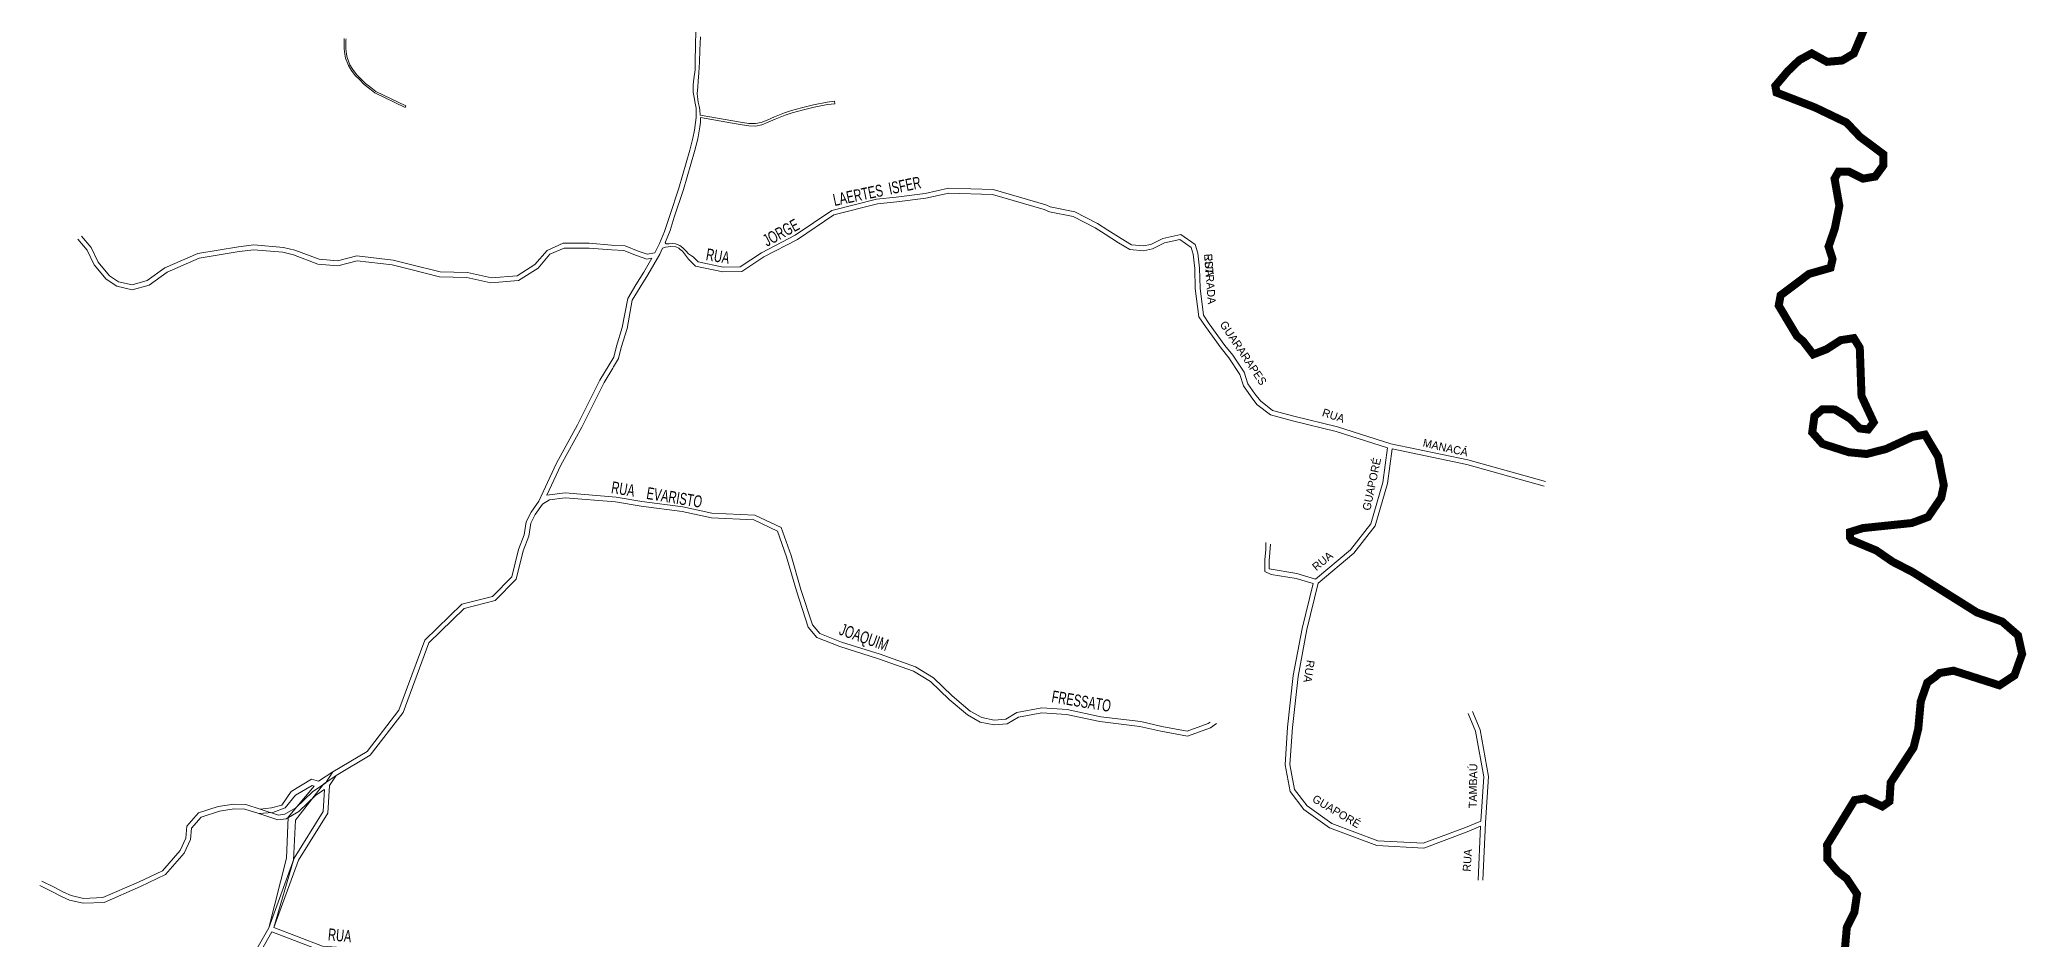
# Model space of a CAD drawing. Header units: millimetres. Extents: x 617885 to 663705, y 7172943 to 7234736.
# Drawn here: x 660261 to 662744, y 7180947 to 7182071 of the extents above; entities that cross this region are included whole.
import ezdxf

# ---------------------------------------------------------------- set-up
doc = ezdxf.new("R2010")
doc.units = ezdxf.units.MM
doc.layers.add('BAIRROS', color=12, linetype='Continuous')
doc.layers.add('TOP_VIAS 10.000', color=7, linetype='Continuous', lineweight=9)
doc.layers.add('VIAS', color=7, linetype='Continuous', lineweight=5)
doc.styles.add('LDUP', font='LDUP.SHX')

msp = doc.modelspace()

# ---------------------------------------------------------------- linework, layer by layer
at = {"layer": 'BAIRROS', "lineweight": 40, "ltscale": 0.3, "const_width": 10}
msp.add_lwpolyline([(662517, 7180932.8), (662519.5, 7180961.6), (662528.9, 7180980.5), (662532.3, 7181003.3), (662519.2, 7181022.8), (662508.2, 7181031.3), (662495.3, 7181046.7), (662494.9, 7181064.8), (662529.2, 7181120.7), (662542.3, 7181122.9), (662563.9, 7181112.8), (662572.8, 7181119.1), (662574.3, 7181142.7), (662602.9, 7181186.4), (662608.8, 7181210.1), (662611.9, 7181244.1), (662620.1, 7181267.6), (662630.2, 7181275), (662635.4, 7181279.6), (662652.9, 7181282.5), (662710.2, 7181264.2), (662729, 7181276.6), (662738.6, 7181303.4), (662733.4, 7181326.7), (662713.7, 7181343.9), (662712.3, 7181344.4), (662682.1, 7181355.3), (662601.8, 7181405.8), (662576.6, 7181418.8), (662556.3, 7181432.8), (662525.8, 7181445.5), (662523.3, 7181449.3), (662523.3, 7181455.7), (662539.8, 7181460.8), (662600.7, 7181467.1), (662621.1, 7181474.7), (662637.5, 7181498.7), (662640.7, 7181514.3), (662633.7, 7181549.9), (662624.1, 7181565.8), (662617.2, 7181577.6), (662601.8, 7181574.9), (662568.7, 7181559.7), (662544.2, 7181553.4), (662522, 7181555.6), (662488.9, 7181566.2), (662476.3, 7181580.4), (662479, 7181600.6), (662489, 7181609.3), (662504.8, 7181609), (662523.5, 7181597.7), (662535.5, 7181585.3), (662546.2, 7181584), (662553.1, 7181593), (662537.9, 7181625.8), (662535.7, 7181686.2), (662528.3, 7181698.2), (662511.9, 7181695.7), (662494.1, 7181684.3), (662477.6, 7181677.9), (662464.9, 7181694.4), (662457.2, 7181700.8), (662434.4, 7181738.9), (662436.8, 7181751.8), (662472.3, 7181778.5), (662499.2, 7181786.2), (662501.7, 7181797.1), (662496.7, 7181812.7), (662504.4, 7181834.9), (662510.2, 7181863.5), (662504.2, 7181897.6), (662509.3, 7181906.5), (662522, 7181906.5), (662539.8, 7181897.6), (662555, 7181900.2), (662565.2, 7181914.1), (662565.2, 7181928.1), (662536.1, 7181949.8), (662519.1, 7181967.7), (662479.7, 7181986.6), (662431.7, 7182005.2), (662430.2, 7182013.5), (662445.9, 7182032.1), (662460.2, 7182045.8), (662475.7, 7182054.2), (662494.8, 7182043.6), (662513.7, 7182045.3), (662528.2, 7182053.9), (662543.5, 7182090.1)], dxfattribs=at)
at = {"layer": 'VIAS', "color": 253}
for points in [[(660644.1, 7182072.2), (660643.8, 7182070.6), (660643.9, 7182066.9), (660643.9, 7182059.9), (660644.6, 7182053.3), (660645.3, 7182049), (660649, 7182040), (660652.7, 7182033.9), (660657, 7182027.9), (660661.9, 7182023.4), (660668.3, 7182016.7), (660674.9, 7182011.4), (660681.4, 7182006.7), (660718.7, 7181988.5), (660717.8, 7181986.5), (660680.2, 7182004.8), (660673.6, 7182009.7), (660666.8, 7182015.1), (660660.3, 7182021.8), (660655.3, 7182026.5), (660650.8, 7182032.7), (660647.1, 7182039), (660643.2, 7182048.4), (660642.4, 7182053), (660641.7, 7182059.8), (660641.7, 7182066.8), (660641.6, 7182070.7), (660641.9, 7182072.8)], [(661029.8, 7181805), (661035.8, 7181816.5), (661041.9, 7181831.6), (661048.9, 7181851.4), (661059.9, 7181885.9), (661073.8, 7181933.2), (661077.3, 7181948.4), (661079.5, 7181958.3), (661080.9, 7181967.7), (661081.4, 7181973.9), (661081.7, 7181978.6), (661081.6, 7181985.6), (661080.3, 7181991.9), (661079.2, 7181999.2), (661077.9, 7182005.8), (661077.7, 7182009.5), (661077.9, 7182014.7), (661078.7, 7182022.3), (661080.2, 7182033.5), (661080.2, 7182044.6), (661080.7, 7182064), (661081.2, 7182082.2)], [(661078, 7181799.8), (661075.9, 7181801.1), (661072.2, 7181803.7), (661068.8, 7181807.3), (661064.9, 7181811.1), (661061.2, 7181814.1), (661055.8, 7181816), (661051.7, 7181816.4), (661047.7, 7181816.3), (661044.2, 7181816.3), (661043, 7181817.3), (661043.4, 7181818.5), (661049, 7181832.9), (661054.3, 7181849.5), (661065.7, 7181884.1), (661079.7, 7181931.6), (661083.5, 7181947.5), (661085.1, 7181954.9), (661086.1, 7181962.4), (661087, 7181968.4), (661087, 7181973.1), (661086.9, 7181974), (661126.9, 7181966.9), (661139.1, 7181965), (661147.3, 7181963.7), (661155.8, 7181963.4), (661163.6, 7181964.9), (661171.6, 7181968), (661180.5, 7181972.1), (661192.9, 7181977.1), (661201.7, 7181979.9), (661214.1, 7181983.2), (661228.9, 7181986.9), (661245.9, 7181990.3), (661254.8, 7181991.3), (661254.5, 7181994.3), (661245.4, 7181993.3), (661228.2, 7181989.8), (661213.4, 7181986.1), (661200.8, 7181982.8), (661191.9, 7181979.9), (661179.3, 7181974.9), (661170.4, 7181970.8), (661162.8, 7181967.8), (661155.6, 7181966.4), (661147.6, 7181966.7), (661139.5, 7181967.9), (661127.4, 7181969.9), (661086.7, 7181977.1), (661086.3, 7181983.6), (661085.3, 7181988.2), (661084.2, 7181993.3), (661083.6, 7181996.8), (661083.1, 7182000.2), (661083, 7182003.7), (661083.1, 7182008.1), (661083.5, 7182011.8), (661084.2, 7182019.4), (661085.1, 7182029.7), (661085.9, 7182043.3), (661086, 7182058.4), (661086.9, 7182075)], [(662142.9, 7181519), (662046.1, 7181546.2), (661949.5, 7181566.3), (661883.1, 7181587.4), (661828.5, 7181600.8), (661802, 7181607.8), (661786.7, 7181619.7), (661779.9, 7181628.6), (661770.9, 7181641.3), (661766.3, 7181655.6), (661752.1, 7181677), (661742.4, 7181689.2), (661722.8, 7181716.3), (661715.4, 7181727.1), (661711.3, 7181760.8), (661710.6, 7181785.7), (661708.7, 7181804.3), (661705.1, 7181815.2), (661687.2, 7181827.9), (661664.8, 7181822.9), (661649.9, 7181815.4), (661640.4, 7181813.5), (661625.5, 7181814.8), (661612.5, 7181822.6), (661596.2, 7181833.3), (661583.2, 7181841.6), (661554.9, 7181856.1), (661523.8, 7181862.3), (661518.7, 7181864.9), (661452.8, 7181883.9), (661397, 7181885.5), (661367.6, 7181879.2), (661331.6, 7181874.5), (661307, 7181872.1), (661251.3, 7181857.8), (661205.3, 7181826.9), (661163.1, 7181804.8), (661136.7, 7181787.4), (661115.4, 7181787), (661083.9, 7181793.6), (661078, 7181799.8)], [(661253.7, 7181852.2), (661308.1, 7181866.2), (661332.3, 7181868.5), (661368.6, 7181873.2), (661397.5, 7181879.5), (661451.8, 7181877.9), (661516.5, 7181859.2), (661523, 7181856), (661552.9, 7181850.3), (661580.2, 7181836.3)], [(661208.4, 7181821.7), (661253.7, 7181852.2)], [(660309, 7181822), (660320.6, 7181808.4), (660329.3, 7181789.9), (660344.3, 7181771.8), (660357.5, 7181763), (660376.8, 7181758.6), (660398.2, 7181764.6), (660420.5, 7181780.8), (660460.7, 7181798.3), (660510.5, 7181806.6), (660529, 7181808.6), (660565.2, 7181805.5), (660578.4, 7181802.5), (660608.9, 7181790.9), (660634, 7181788.7), (660658, 7181795), (660701.7, 7181790), (660723.2, 7181784.3), (660761, 7181775), (660795.1, 7181774.2), (660825.2, 7181767.5), (660859.7, 7181770.1), (660884, 7181785.7), (660898.8, 7181803), (660916.8, 7181810.8), (660947.7, 7181810.8), (660975.6, 7181808.7), (660991.4, 7181807.7), (661006.9, 7181801.4), (661019.8, 7181796.8), (661026.4, 7181798.2), (661016, 7181780.5), (661006.4, 7181764.9), (660996.1, 7181747.7), (660989.3, 7181711.7), (660981.9, 7181688.1), (660978.6, 7181674.3)], [(661029.8, 7181805), (661020.3, 7181803), (661009.1, 7181807), (660992.7, 7181813.6), (660976, 7181814.6), (660947.9, 7181816.8), (660915.5, 7181816.8), (660895.2, 7181807.9), (660880, 7181790.3), (660857.8, 7181776), (660825.7, 7181773.6), (660795.9, 7181780.2), (660761.8, 7181781), (660724.7, 7181790.1), (660702.8, 7181795.9), (660657.6, 7181801.1), (660633.4, 7181794.8), (660610.3, 7181796.8), (660580.1, 7181808.2), (660566.1, 7181811.5), (660528.9, 7181814.7), (660509.7, 7181812.5), (660459, 7181804.1), (660417.5, 7181786), (660395.5, 7181770.1), (660376.6, 7181764.8), (660359.9, 7181768.6), (660348.4, 7181776.3), (660334.4, 7181793.1), (660325.7, 7181811.7), (660313.6, 7181825.9)], [(661138.6, 7181781.5), (661166.1, 7181799.7), (661208.4, 7181821.7)], [(661580.2, 7181836.3), (661592.9, 7181828.2), (661609.4, 7181817.5), (661623.5, 7181808.9), (661640.7, 7181807.4), (661651.9, 7181809.7)], [(661651.9, 7181809.7), (661666.9, 7181817.2)], [(661666.9, 7181817.2), (661685.9, 7181821.5)], [(661685.9, 7181821.5), (661700, 7181811.4), (661702.8, 7181803)], [(660978.4, 7181662.4), (660984.4, 7181672.8), (660987.7, 7181686.5), (660995.2, 7181710.2), (661001.8, 7181745.6), (661011.5, 7181761.8), (661021.1, 7181777.4), (661036.2, 7181803)], [(661036.2, 7181803), (661039.5, 7181810.6), (661043.2, 7181811.9), (661049.9, 7181812.9), (661056.2, 7181812.5), (661059.9, 7181810.5), (661061.6, 7181809.1), (661064.4, 7181806.8), (661072.1, 7181797.1)], [(661072.1, 7181797.1), (661080.9, 7181788.1), (661114.8, 7181781), (661138.6, 7181781.5)], [(661702.8, 7181803), (661704.6, 7181785.3)], [(661704.6, 7181785.3), (661705.3, 7181760.3), (661709.7, 7181724.9), (661717.9, 7181712.9)], [(661717.9, 7181712.9), (661737.6, 7181685.6), (661747.2, 7181673.5)], [(660978.6, 7181674.3), (660961.4, 7181645.8)], [(661747.2, 7181673.5), (661760.8, 7181652.9)], [(661200.3, 7181426.5), (661187.9, 7181461.4), (661155.1, 7181477.1), (661101.3, 7181479.3), (661065.1, 7181487.3), (661013.8, 7181494.2), (660981.7, 7181499.4), (660917.9, 7181504.7), (660894.9, 7181501.8), (660912.5, 7181539.3), (660938.6, 7181586.9), (660966.7, 7181642.9), (660977.4, 7181660.8), (660978.4, 7181662.4)], [(660961.4, 7181645.8), (660933.3, 7181589.7), (660907.1, 7181542)], [(661760.8, 7181652.9), (661765.5, 7181638.6)], [(661765.5, 7181638.6), (661775, 7181625)], [(661775, 7181625), (661782.4, 7181615.4)], [(661782.4, 7181615.4), (661799.3, 7181602.3), (661826.9, 7181595)], [(661826.9, 7181595), (661881.4, 7181581.6)], [(661881.4, 7181581.6), (661945.4, 7181561.3), (661939.7, 7181517.7), (661924.8, 7181466.2), (661899.2, 7181433.6)], [(660907.1, 7181542), (660890.2, 7181505.9), (660885, 7181494.5), (660875.5, 7181480.7), (660869.1, 7181468.8)], [(662046.2, 7181228.9), (662055.6, 7181206.9), (662065.9, 7181150), (662062.1, 7181094.6), (662043, 7181086.6), (661990, 7181066.8), (661933.5, 7181070), (661875.9, 7181091.5), (661845.1, 7181113.4), (661829.5, 7181133.8), (661823.6, 7181165.2), (661826.7, 7181211.5), (661833.8, 7181275.4), (661844.9, 7181334.1), (661858.9, 7181392), (661903.5, 7181429.4), (661930.3, 7181463.4), (661945.6, 7181516.5), (661951.2, 7181559.8), (662044.7, 7181540.3), (662141.2, 7181513.2)], [(660918, 7181498.6), (660898.2, 7181496.2), (660889.7, 7181490.8)], [(660980.9, 7181493.5), (660918, 7181498.6)], [(661064, 7181481.4), (661012.9, 7181488.3), (660980.9, 7181493.5)], [(660869.1, 7181468.8), (660866.5, 7181452.2)], [(660889.7, 7181490.8), (660880.6, 7181477.6), (660874.9, 7181466.9), (660872.3, 7181450.6)], [(661153.7, 7181471.1), (661100.6, 7181473.4), (661064, 7181481.4)], [(661183.1, 7181457.1), (661153.7, 7181471.1)], [(660866.5, 7181452.2), (660859.6, 7181434.1), (660851.1, 7181400)], [(660872.3, 7181450.6), (660865.3, 7181432.3)], [(661206.8, 7181382.3), (661194.6, 7181424.7), (661183.1, 7181457.1)], [(661793.6, 7181442.9), (661793.4, 7181434), (661792.3, 7181421.1)], [(660865.3, 7181432.3), (660856.5, 7181397), (660830.3, 7181370.1), (660791.6, 7181360.1), (660747.7, 7181317.4), (660715.3, 7181230.3), (660674.4, 7181176.9), (660631.7, 7181151.6), (660615.8, 7181140.8), (660581.1, 7181095.7), (660578.3, 7181045.5), (660554, 7180961.4), (660614.7, 7180938.2), (660679.2, 7180933.6)], [(661724, 7181218.3), (661721.5, 7181216.5), (661695.3, 7181206.8), (661663.6, 7181212.7), (661637.1, 7181218.8), (661587.2, 7181224.9), (661545.2, 7181233.8), (661513.4, 7181236.1), (661482.4, 7181230.2), (661468.4, 7181221.8), (661454.2, 7181220.8), (661438.7, 7181224), (661424, 7181232.1), (661401.6, 7181251.2), (661378.2, 7181273.6), (661355.8, 7181287.3), (661311.5, 7181303.2), (661263.3, 7181318.3), (661236, 7181328.8), (661226.8, 7181340), (661212.6, 7181384), (661200.3, 7181426.5)], [(661792.3, 7181421.1), (661792.2, 7181406.7)], [(661832.4, 7181403.8), (661797.8, 7181410), (661797.7, 7181419.8), (661799.2, 7181440.5)], [(661899.2, 7181433.6), (661855.5, 7181397), (661832.4, 7181403.8)], [(660851.1, 7181400), (660827.2, 7181375.4)], [(662058.7, 7181020.7), (662061.7, 7181088), (662045.2, 7181081), (661990.9, 7181060.8), (661932.2, 7181064), (661873.1, 7181086.2), (661840.9, 7181109), (661823.9, 7181131.3), (661817.6, 7181164.9), (661820.7, 7181212.1), (661827.8, 7181276.3), (661839, 7181335.4), (661852.6, 7181391.6), (661831.3, 7181397.8), (661800.2, 7181402.8), (661792.2, 7181406.7)], [(660827.2, 7181375.4), (660788.6, 7181365.5), (660742.5, 7181320.8), (660710, 7181233.2), (660670.3, 7181181.4)], [(661232.4, 7181323.8), (661221.4, 7181337.1), (661206.8, 7181382.3)], [(661309.6, 7181297.5), (661261.3, 7181312.7), (661232.4, 7181323.8)], [(661353.2, 7181281.8), (661309.6, 7181297.5)], [(661374.5, 7181268.8), (661353.2, 7181281.8)], [(661420.6, 7181227.2), (661397.6, 7181246.7), (661374.5, 7181268.8)], [(661544.3, 7181227.8), (661513.7, 7181230), (661484.6, 7181224.6), (661470.3, 7181216), (661453.9, 7181214.7), (661436.6, 7181218.3), (661420.6, 7181227.2)], [(661586.2, 7181219), (661544.3, 7181227.8)], [(661636, 7181212.9), (661586.2, 7181219)], [(662064.7, 7181020.5), (662067.9, 7181092.4), (662071.9, 7181150.3), (662061.4, 7181208.6), (662051.7, 7181231.3)], [(661662.4, 7181206.8), (661636, 7181212.9)], [(661724.4, 7181211.2), (661695.8, 7181200.6), (661662.4, 7181206.8)], [(661731.7, 7181216.5), (661724.4, 7181211.2)], [(660670.3, 7181181.4), (660627.5, 7181156), (660618.4, 7181141.9), (660602.7, 7181131.7), (660581.4, 7181111.1), (660567.5, 7181103), (660559.7, 7181102.1), (660536.9, 7181109.5), (660518.7, 7181115.2), (660503.8, 7181115.8), (660484.4, 7181112.8), (660459.8, 7181104.8)], [(660627.5, 7181156), (660609.7, 7181144.5), (660601, 7181147.1), (660575.3, 7181131.3), (660563.8, 7181114.6), (660551, 7181111.1), (660536.9, 7181109.5)], [(660631.7, 7181151.6), (660623.5, 7181138.8), (660621.3, 7181104.5), (660584.5, 7181045.5), (660554, 7180961.4)], [(660517.7, 7181109.3), (660535.1, 7181103.8), (660552.5, 7181105.1), (660568.1, 7181111.2), (660580.9, 7181127), (660601.6, 7181139.1), (660604.4, 7181138.2), (660571.7, 7181099.5), (660569.7, 7181048.2), (660547.4, 7180960.9)], [(660535.1, 7181103.8), (660559, 7181096), (660569.4, 7181097.2), (660585, 7181106.3), (660606.4, 7181127), (660617.2, 7181134), (660615.4, 7181106.4), (660579.1, 7181048.2), (660547.4, 7180960.9), (660521, 7180914.4)], [(660459.8, 7181104.8), (660445.2, 7181088.1), (660443.8, 7181073), (660436.8, 7181057.8)], [(660441.9, 7181054.5), (660449.7, 7181071.4), (660451, 7181085.6), (660463.2, 7181099.6), (660485.8, 7181106.9), (660504.2, 7181109.8)], [(660504.2, 7181109.8), (660517.7, 7181109.3)], [(660315.5, 7180991.9), (660341.7, 7180992.8), (660387.4, 7181012.9), (660418.6, 7181027.6), (660441.9, 7181054.5)], [(660436.8, 7181057.8), (660414.9, 7181032.5)], [(660414.9, 7181032.5), (660384.9, 7181018.3)], [(660261.3, 7181013.8), (660276.5, 7181006.6)], [(660279.2, 7181012), (660263.8, 7181019.2)], [(660276.5, 7181006.6), (660288.3, 7181000.3), (660298.6, 7180995.6), (660315.5, 7180991.9)], [(660384.9, 7181018.3), (660340.3, 7180998.8), (660316.1, 7180997.9), (660300.5, 7181001.3), (660291, 7181005.7), (660279.2, 7181012)], [(660525.6, 7180910.3), (660551.5, 7180955.9), (660613.4, 7180932.3)]]:
    msp.add_lwpolyline(points, dxfattribs=at)

# ---------------------------------------------------------------- texts
at = {"layer": 'TOP_VIAS 10.000', "color": 251, "style": 'LDUP', "width": 0.69}
for s, rotation, p in [('LAERTES  ISFER', 11.7166, (661254.5, 7181863.3)), ('JORGE', 28.4215, (661170.2, 7181812.3)), ('RUA', 350.6496, (661093.1, 7181795.8)), ('RUA    EVARISTO', 350.653, (660974.7, 7181504.6)), (' JOAQUIM ', 340.4007, (661255.6, 7181329.2)), (' FRESSATO', 350.4694, (661521.2, 7181243.8)), ('RUA', 354.5264, (660621, 7180945.6))]:
    msp.add_text(s, height=15, rotation=rotation, dxfattribs=at).set_placement(p)
at = {"layer": 'TOP_VIAS 10.000', "color": 251, "ltscale": 0.3, "style": 'LDUP'}
for s, rotation, p in [('RUA', 274.3471, (661716.3, 7181803.3)), ('ESTRADA', 274.3471, (661716.3, 7181803.3)), ('GUARARAPES', 303.708, (661735.4, 7181715.5)), ('RUA', 342.0748, (661863, 7181601.1)), ('MANACÁ', 347.4558, (661989, 7181562.8)), ('GUAPORÉ', 78.1559, (661923.9, 7181482)), ('RUA', 39.4207, (661856.6, 7181406.7)), ('RUA', 261.3307, (661844.7, 7181296.4)), ('TAMBAÚ', 89.2499, (662057.1, 7181110.6)), ('GUAPORÉ', 329.2849, (661850.5, 7181119.4)), ('RUA', 86.3197, (662049.4, 7181031.1))]:
    msp.add_text(s, height=10, rotation=rotation, dxfattribs=at).set_placement(p)

doc.saveas('drawing.dxf')
